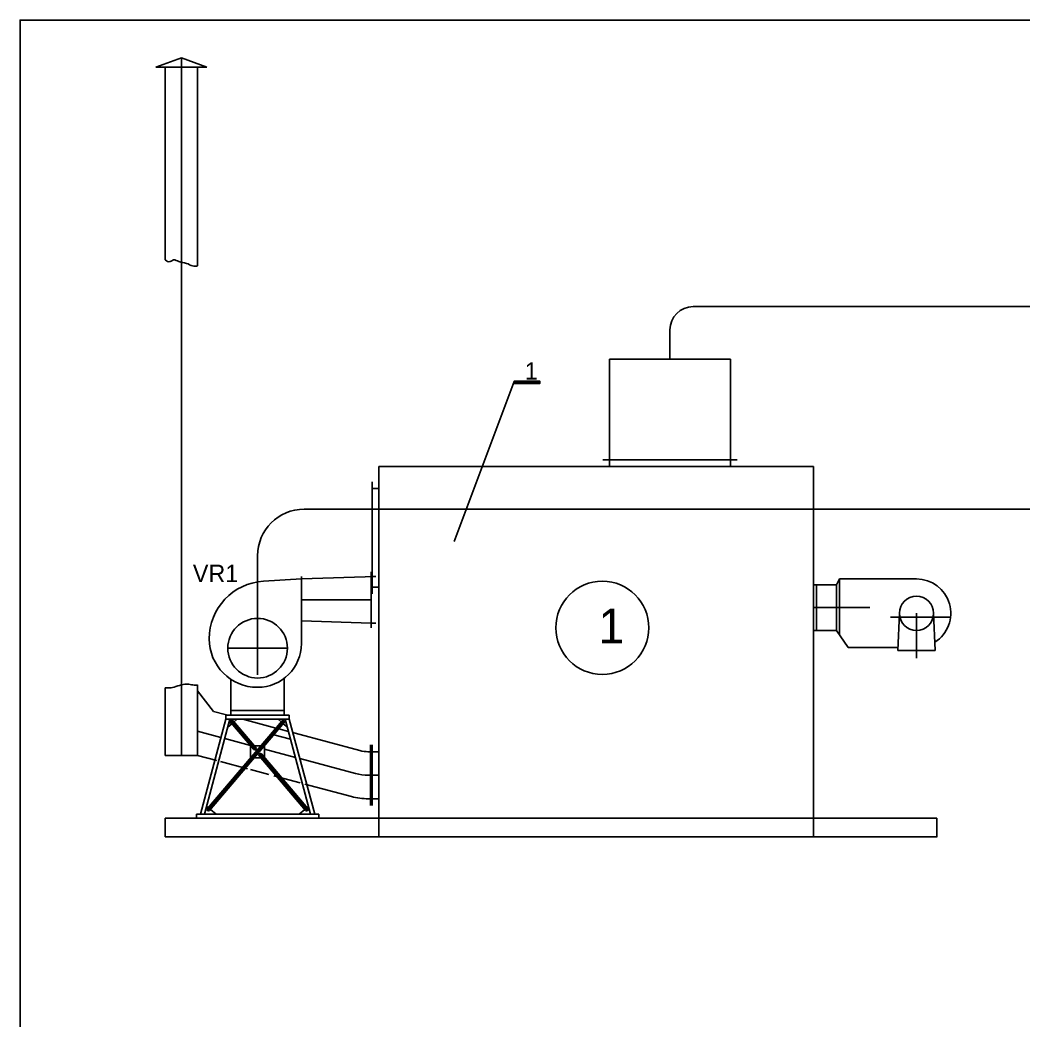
# Model space of a CAD drawing. Header units: millimetres. Extents: x -17002 to 53222, y -9739 to 11750.
# Drawn here: x -6496 to 4288, y 1006 to 11750 of the extents above; entities that cross this region are included whole.
import ezdxf

# ---------------------------------------------------------------- set-up
doc = ezdxf.new("R2010")
doc.units = ezdxf.units.MM

msp = doc.modelspace()

# ---------------------------------------------------------------- linework, layer by layer
for p, q in [((-4763.248, 11345.392), (-5038.248, 11244.172)), ((-4763.248, 11345.392), (-4488.248, 11244.172)), ((-4763.248, 10481.256), (-4763.248, 11345.392)), ((-5038.248, 11244.172), (-4488.248, 11244.172)), ((-4938.248, 10408.393), (-4938.248, 11244.172)), ((-4763.248, 6656.321), (-4763.248, 11216.62)), ((-4588.248, 10442.966), (-4588.248, 11244.172)), ((-4763.248, 10481.256), (-4763.248, 10408.744)), ((-4938.248, 9175.369), (-4938.248, 10408.393)), ((-4763.248, 9148.964), (-4763.248, 10408.744)), ((-4588.248, 10442.966), (-4588.248, 10379.073)), ((-4588.248, 9110.674), (-4588.248, 10379.073)), ((-165.027, 8111.201), (1134.348, 8111.201)), ((-165.027, 6956.201), (-165.027, 8111.201)), ((1134.348, 6956.201), (1134.348, 8111.201)), ((-237.214, 7028.389), (1206.536, 7028.389)), ((-2642.502, 6956.201), (2029.473, 6956.201)), ((-2642.502, 2978.67), (-2642.502, 6956.201)), ((1134.348, 6956.201), (1134.348, 6956.201)), ((1134.348, 6956.201), (1134.348, 6956.201)), ((2029.473, 2978.67), (2029.473, 6957.103)), ((-2714.689, 5589.171), (-2714.689, 6794.501)), ((-2642.502, 6722.314), (-2714.689, 6722.314)), ((-4763.248, 3856.628), (-4763.248, 6656.321)), ((-2724.248, 5225.795), (-2724.248, 5825.795)), ((-3474.248, 5750.795), (-3882.417, 5725.619)), ((-3474.248, 5750.795), (-2674.248, 5775.795)), ((-3474.248, 5056.795), (-3474.248, 5775.795)), ((-2674.248, 5775.795), (-2724.248, 5775.795)), ((2305.59, 5749.948), (2274.911, 5688.589)), ((2305.59, 5152.511), (2305.59, 5749.948)), ((3133.942, 5749.948), (2305.59, 5749.948)), ((-2642.502, 5661.157), (-2714.689, 5661.157)), ((2274.911, 5688.589), (2029.473, 5688.589)), ((2060.153, 5197.714), (2060.153, 5688.589)), ((2274.911, 5197.714), (2274.911, 5688.589)), ((-2724.248, 5525.795), (-3474.248, 5525.795)), ((2634.186, 5443.151), (2029.473, 5443.151)), ((-3944.248, 5292.667), (-3944.248, 4720.923)), ((-3474.248, 5300.795), (-2724.248, 5275.795)), ((3498.012, 5340.799), (2855.883, 5340.799)), ((2949.864, 5381.792), (2932.32, 4982.956)), ((3133.942, 5381.792), (3133.942, 4900.203)), ((3318.02, 5381.792), (3335.564, 4982.956)), ((-2674.248, 5275.795), (-2724.248, 5275.795)), ((2274.911, 5197.714), (2029.473, 5197.714)), ((2274.911, 5197.714), (2399.848, 5013.635)), ((2933.67, 5013.635), (2399.848, 5013.635)), ((3335.564, 4982.956), (2932.32, 4982.956)), ((-4230.12, 4286.795), (-4230.12, 4672.425)), ((-3658.376, 4286.795), (-3658.376, 4683.73)), ((-4938.248, 3856.628), (-4938.248, 4582.943)), ((-4588.248, 3856.628), (-4588.248, 4612.263)), ((-4419.211, 4328.993), (-4588.248, 4549.287)), ((-4292.25, 4294.974), (-4419.211, 4328.993)), ((-3658.376, 4336.795), (-4230.12, 4336.795)), ((-4285.048, 4244.195), (-4557.858, 3226.055)), ((-4240.945, 4244.195), (-4513.755, 3226.055)), ((-3681.758, 4227.655), (-4483.738, 3285.004)), ((-3660.14, 4229.398), (-4481.995, 3263.386)), ((-3658.396, 4207.78), (-4460.377, 3265.129)), ((-4261.724, 4286.795), (-4292.25, 4294.974)), ((-3603.448, 4286.795), (-4285.048, 4286.795)), ((-3603.448, 4286.795), (-4285.048, 4286.795)), ((-4285.048, 4286.795), (-4285.048, 4244.195)), ((-3603.448, 4244.195), (-4285.048, 4244.195)), ((-4222.259, 4198.564), (-4251.101, 4206.292)), ((-3658.376, 4286.795), (-4230.12, 4286.795)), ((-4230.1, 4207.78), (-3984.923, 3919.598)), ((-4228.357, 4229.398), (-3954.316, 3907.289)), ((-4206.738, 4227.655), (-3961.562, 3939.473)), ((-4196.801, 4215.974), (-4163.63, 4244.195)), ((-3748.451, 4149.264), (-4102.738, 4244.195)), ((-3691.695, 4215.974), (-3724.866, 4244.195)), ((-3647.551, 4244.195), (-3374.741, 3226.055)), ((-3603.448, 4286.795), (-3603.448, 4244.195)), ((-3603.448, 4244.195), (-3330.638, 3226.055)), ((-4337.543, 4048.281), (-4588.248, 4115.457)), ((-4263.775, 4158.995), (-4220.162, 4196.099)), ((-3612.342, 4112.793), (-3715.656, 4140.476)), ((-3624.722, 4158.995), (-3668.334, 4196.099)), ((-3542.41, 4094.055), (-3564.828, 4100.062)), ((-4018.748, 3962.86), (-4296.395, 4037.255)), ((-3589.925, 4029.13), (-3769.459, 4077.237)), ((-2845.717, 3907.377), (-3542.41, 4094.055)), ((-4018.748, 3962.86), (-4018.748, 3831.556)), ((-3910.019, 3959.356), (-3978.477, 3959.356)), ((-3934.18, 3883.622), (-3406.501, 3263.386)), ((-3869.749, 3959.356), (-3869.749, 3831.556)), ((-3537.624, 3833.943), (-3869.749, 3922.936)), ((-2642.502, 3895.451), (-2759.276, 3895.451)), ((-2642.502, 3895.451), (-2759.276, 3895.451)), ((-2674.248, 3895.451), (-2755.13, 3895.451)), ((-2732.037, 3317.951), (-2732.037, 3967.639)), ((-2714.689, 3317.951), (-2714.689, 3967.639)), ((-4382.836, 3801.588), (-4588.248, 3856.628)), ((-4053.298, 3713.288), (-4341.688, 3790.562)), ((-3910.019, 3831.556), (-3978.477, 3831.556)), ((-3926.934, 3851.438), (-3428.12, 3265.129)), ((-3903.573, 3871.313), (-3404.758, 3285.004)), ((-2891.01, 3660.684), (-3490.11, 3821.212)), ((-3822.959, 3651.569), (-4020.504, 3704.501)), ((-3485.324, 3561.1), (-3770.798, 3637.592)), ((-2642.502, 3642.795), (-2759.276, 3642.795)), ((-2674.248, 3642.795), (-2755.13, 3642.795)), ((-2936.304, 3413.99), (-3437.81, 3548.369)), ((-2642.502, 3390.139), (-2759.276, 3390.139)), ((-2674.248, 3390.139), (-2755.13, 3390.139)), ((-4490.926, 3311.255), (-4473.8, 3296.685)), ((-4450.439, 3276.81), (-4390.781, 3226.055)), ((-3438.057, 3276.81), (-3497.715, 3226.055)), ((-3397.57, 3311.255), (-3414.696, 3296.685)), ((-4600.458, 3183.455), (-4600.458, 3226.055)), ((-3288.038, 3226.055), (-4600.458, 3226.055)), ((-3288.038, 3183.455), (-3288.038, 3226.055)), ((3352.801, 3182.795), (3352.801, 2978.756))]:
    msp.add_line(p, q)
at = {"linetype": 'Continuous'}
for p, q in [((734.661, 8674.291), (14556.225, 8674.291)), ((484.661, 8424.291), (484.661, 8111.201)), ((-1188.736, 7868.651), (-1834.105, 6151.214)), ((7752.117, 6499.592), (-3444.248, 6499.592)), ((-3944.248, 5006.795), (-3944.248, 5999.592)), ((-4264.248, 5006.795), (-3624.248, 5006.795)), ((-4588.248, 3856.628), (-4938.248, 3856.628)), ((-4938.248, 3182.795), (-4938.248, 2982.795)), ((-4938.248, 3182.795), (3352.801, 3182.795)), ((-4938.248, 2982.795), (3352.801, 2982.795))]:
    msp.add_line(p, q, dxfattribs=at)
msp.add_lwpolyline([(53221.737, -9738.927), (-6495.904, -9738.927), (-6495.904, 11749.982), (53221.737, 11749.982)], close=True, dxfattribs=at)
at = {"linetype": 'Continuous', "lineweight": 30}
msp.add_lwpolyline([(-1188.736, 7853.358), (-913.281, 7853.358), (-913.281, 7868.651), (-1188.736, 7868.651)], close=True, dxfattribs=at)
at = {"linetype": 'Continuous'}
msp.add_circle((-241.098, 5226.125), 500, dxfattribs=at)
for centre, radius in [((3133.942, 5381.792), 184.078), ((-3944.248, 5006.795), 320)]:
    msp.add_circle(centre, radius)
for centre, radius, start, end in [((734.661, 8424.291), 250, 90, 180), ((-3844.248, 5106.795), 620, 93.5295531, 180), ((3133.942, 5381.792), 368.156, 302.4866815, 90), ((-3944.248, 5106.795), 520, 180, 270), ((-3944.248, 5056.795), 470, 270, 0), ((-4218.419, 4217.717), 15.336, 40.3901817, 220.3901817), ((-3670.077, 4217.717), 15.336, 319.6098183, 139.6098183), ((-3973.242, 3929.536), 15.336, 220.3901817, 40.3901817), ((-2755.13, 4245.451), 350, 255, 270), ((-3915.254, 3861.376), 15.336, 40.3901817, 220.3901817), ((-2755.13, 4167.795), 525, 255, 270), ((-2755.13, 4090.139), 700, 255, 270), ((-4472.057, 3275.067), 15.336, 139.6098183, 319.6098183), ((-3416.439, 3275.067), 15.336, 220.3901817, 40.3901817)]:
    msp.add_arc(centre, radius, start, end)
msp.add_arc((-3444.248, 5999.592), 500, 90, 180, dxfattribs=at)
for points in [[(-4938.248, 9175.369), (-4883.565, 9156.885), (-4846.571, 9175.369), (-4791.08, 9156.885), (-4707.844, 9138.401), (-4643.105, 9110.674), (-4588.248, 9110.674)], [(-4588.248, 4612.263), (-4639.908, 4612.263), (-4698.589, 4622.037), (-4725.484, 4619.593), (-4801.28, 4602.49), (-4823.286, 4595.16), (-4891.747, 4580.5), (-4938.248, 4582.943)]]:
    msp.add_spline(points, degree=3)

# ---------------------------------------------------------------- texts
at = {"linetype": 'Continuous', "lineweight": 30}
for s, height, p in [('1', 187.5, (-1072.771, 7889.414)), ('VR1', 187.5, (-4639.677, 5716.103)), ('1', 375, (-283.409, 5057.799))]:
    msp.add_text(s, height=height, dxfattribs=at).set_placement(p)

doc.saveas('drawing.dxf')
